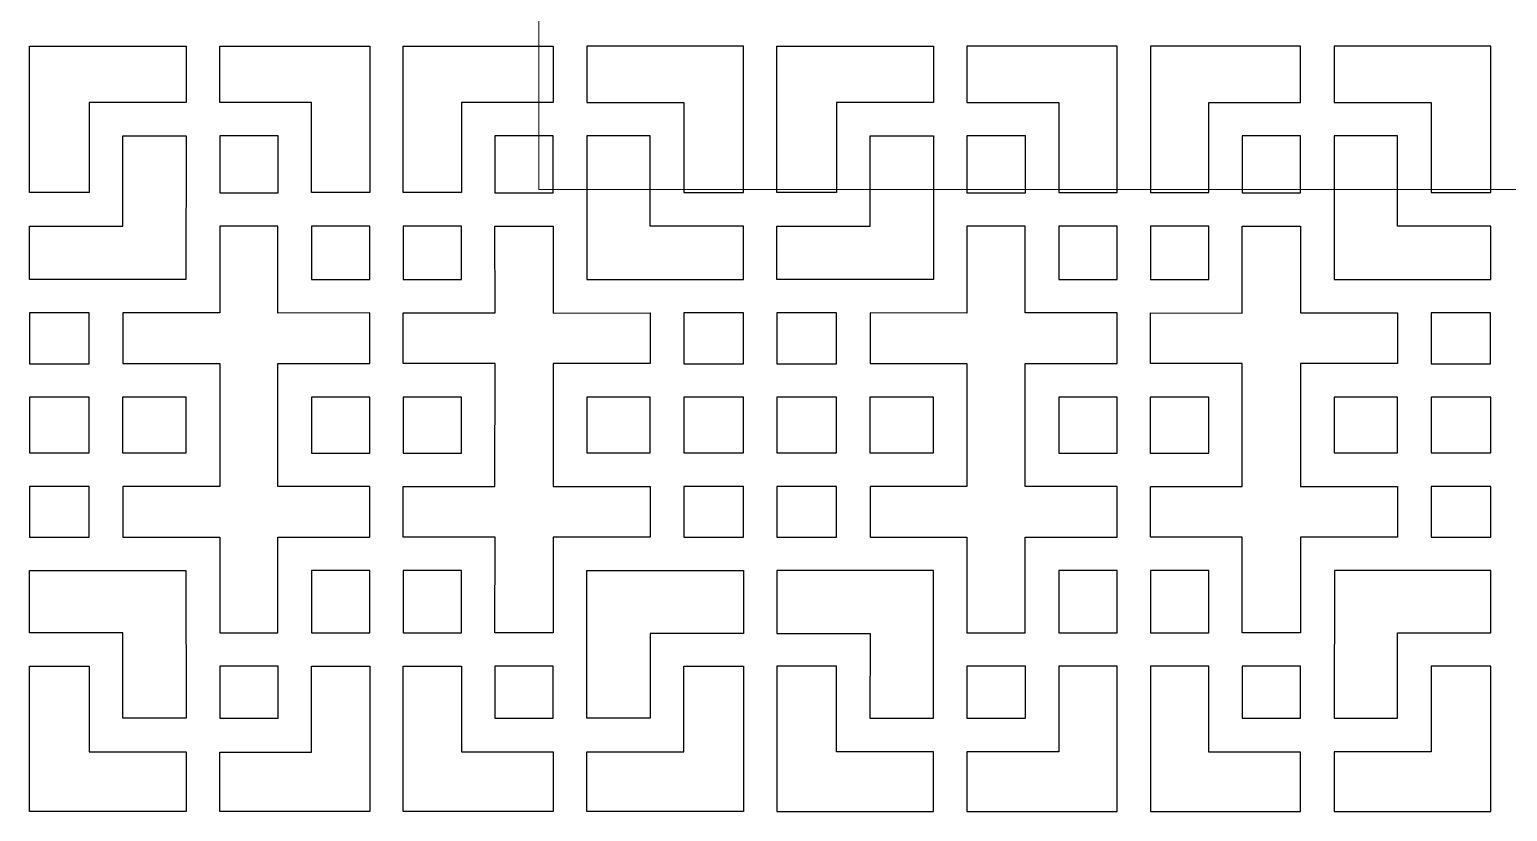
# Model space of a CAD drawing. Header units: centimetres. Extents: x -158 to 158, y -172 to 172.
# Drawn here: x -158.5 to -79.2, y -168.7 to -126.8 of the extents above; entities that cross this region are included whole.
import ezdxf

# ---------------------------------------------------------------- set-up
doc = ezdxf.new("R2010")
doc.units = ezdxf.units.CM
doc.header["$MEASUREMENT"] = 0
doc.layers.add('layer 1', color=7, linetype='Continuous')

msp = doc.modelspace()

# ---------------------------------------------------------------- linework, layer by layer
at = {"layer": 'layer 1', "color": 250, "lineweight": 9}
msp.add_lwpolyline([(-131.15161, -135.35592), (-27.25161, -135.35592), (-27.25161, 139.04408), (-131.15161, 139.04408), (-131.15161, -135.35592)], close=True, dxfattribs=at)
at = {"layer": 'layer 1', "color": 242}
for points in [[(-148.29055, -135.5239), (-145.15805, -135.5239), (-145.15805, -132.4764), (-148.29055, -132.4764), (-148.29055, -135.5239)], [(-133.51805, -135.5239), (-130.38555, -135.5239), (-130.38555, -132.4764), (-133.51805, -132.4764), (-133.51805, -135.5239)], [(-108.17599, -135.5239), (-105.04349, -135.5239), (-105.04349, -132.4764), (-108.17599, -132.4764), (-108.17599, -135.5239)], [(-93.40349, -135.5239), (-90.27099, -135.5239), (-90.27099, -132.4764), (-93.40349, -132.4764), (-93.40349, -135.5239)], [(-143.35805, -140.1814), (-140.22805, -140.1814), (-140.22805, -137.3239), (-143.35805, -137.3239), (-143.35805, -140.1814)], [(-138.44805, -140.1814), (-135.31555, -140.1814), (-135.31555, -137.3239), (-138.44805, -137.3239), (-138.44805, -140.1814)], [(-103.24599, -140.1814), (-100.11349, -140.1814), (-100.11349, -137.3239), (-103.24599, -137.3239), (-103.24599, -140.1814)], [(-98.33349, -140.1814), (-95.20349, -140.1814), (-95.20349, -137.3239), (-98.33349, -137.3239), (-98.33349, -140.1814)], [(-158.49504, -144.70304), (-155.29716, -144.70304), (-155.29716, -141.97668), (-158.49504, -141.97668), (-158.49504, -144.70304)], [(-123.38055, -144.7014), (-120.18055, -144.7014), (-120.18055, -141.97892), (-123.38055, -141.97892), (-123.38055, -144.7014)], [(-118.38099, -144.7014), (-115.18099, -144.7014), (-115.18099, -141.97892), (-118.38099, -141.97892), (-118.38099, -144.7014)], [(-158.49555, -149.4939), (-155.29555, -149.4939), (-155.29555, -146.49892), (-158.49555, -146.49892), (-158.49555, -149.4939)], [(-153.50055, -149.4939), (-150.09305, -149.4939), (-150.09305, -146.50392), (-153.50055, -146.50392), (-153.50055, -149.4939)], [(-143.35805, -149.49641), (-140.22555, -149.49641), (-140.22555, -146.49891), (-143.35805, -146.49891), (-143.35805, -149.49641)], [(-138.44805, -149.49641), (-135.31805, -149.49641), (-135.31805, -146.49891), (-138.44805, -146.49891), (-138.44805, -149.49641)], [(-128.58305, -149.4939), (-125.17555, -149.4939), (-125.17555, -146.50392), (-128.58305, -146.50392), (-128.58305, -149.4939)], [(-123.38055, -149.4939), (-120.18055, -149.4939), (-120.18055, -146.49892), (-123.38055, -146.49892), (-123.38055, -149.4939)], [(-118.38099, -149.4939), (-115.18099, -149.4939), (-115.18099, -146.49892), (-118.38099, -146.49892), (-118.38099, -149.4939)], [(-113.38599, -149.4939), (-109.97849, -149.4939), (-109.97849, -146.50392), (-113.38599, -146.50392), (-113.38599, -149.4939)], [(-103.24349, -149.49641), (-100.11349, -149.49641), (-100.11349, -146.49891), (-103.24349, -146.49891), (-103.24349, -149.49641)], [(-98.33599, -149.49641), (-95.20349, -149.49641), (-95.20349, -146.49891), (-98.33599, -146.49891), (-98.33599, -149.49641)], [(-83.26599, -149.4939), (-80.06599, -149.4939), (-80.06599, -146.49892), (-83.26599, -146.49892), (-83.26599, -149.4939)], [(-158.49555, -154.0089), (-155.29555, -154.0089), (-155.29555, -151.2939), (-158.49555, -151.2939), (-158.49555, -154.0089)], [(-123.38055, -154.0089), (-120.18055, -154.0089), (-120.18055, -151.2939), (-123.38055, -151.2939), (-123.38055, -154.0089)], [(-118.38099, -154.0089), (-115.18099, -154.0089), (-115.18099, -151.2939), (-118.38099, -151.2939), (-118.38099, -154.0089)], [(-83.26599, -154.0089), (-80.06599, -154.0089), (-80.06599, -151.2939), (-83.26599, -151.2939), (-83.26599, -154.0089)], [(-143.35805, -159.14141), (-140.22805, -159.14141), (-140.22805, -155.80891), (-143.35805, -155.80891), (-143.35805, -159.14141)], [(-138.44805, -159.14141), (-135.31805, -159.14141), (-135.31805, -155.80891), (-138.44805, -155.80891), (-138.44805, -159.14141)], [(-103.24349, -159.14141), (-100.11349, -159.14141), (-100.11349, -155.80891), (-103.24349, -155.80891), (-103.24349, -159.14141)], [(-98.33349, -159.14141), (-95.20349, -159.14141), (-95.20349, -155.80891), (-98.33349, -155.80891), (-98.33349, -159.14141)], [(-148.29055, -163.7339), (-145.15805, -163.7339), (-145.15805, -160.9439), (-148.29055, -160.9439), (-148.29055, -163.7339)], [(-133.51805, -163.7339), (-130.38555, -163.7339), (-130.38555, -160.9439), (-133.51805, -160.9439), (-133.51805, -163.7339)], [(-108.17599, -163.7339), (-105.04349, -163.7339), (-105.04349, -160.9439), (-108.17599, -160.9439), (-108.17599, -163.7339)], [(-93.40349, -163.7339), (-90.27099, -163.7339), (-90.27099, -160.9439), (-93.40349, -160.9439), (-93.40349, -163.7339)]]:
    msp.add_lwpolyline(points, close=True, dxfattribs=at)
for points, knots in [([(-158.49555, -135.5214), (-158.49555, -135.5214), (-155.29555, -135.5214), (-155.29555, -135.5214), (-155.29555, -135.5214), (-155.29555, -135.5214), (-155.29804, -130.6764), (-155.29804, -130.6764), (-155.29804, -130.6764), (-155.29804, -130.6764), (-150.09305, -130.6764), (-150.09305, -130.6764), (-150.09305, -130.6764), (-150.09305, -130.6764), (-150.09305, -127.6664), (-150.09305, -127.6664), (-150.09305, -127.6664), (-150.09305, -127.6664), (-158.49555, -127.6664), (-158.49555, -127.6664), (-158.49555, -127.6664), (-158.49555, -127.6664), (-158.49555, -135.5214), (-158.49555, -135.5214)], [0, 0, 0, 0, 0.14285714, 0.14285714, 0.14285714, 0.14285714, 0.28571429, 0.28571429, 0.28571429, 0.28571429, 0.42857143, 0.42857143, 0.42857143, 0.42857143, 0.57142857, 0.57142857, 0.57142857, 0.57142857, 0.71428571, 0.71428571, 0.71428571, 0.71428571, 1, 1, 1, 1]), ([(-143.35805, -130.6764), (-143.35805, -130.6764), (-143.35805, -135.5214), (-143.35805, -135.5214), (-143.35805, -135.5214), (-143.35805, -135.5214), (-140.22805, -135.5214), (-140.22805, -135.5214), (-140.22805, -135.5214), (-140.22805, -135.5214), (-140.22805, -127.6664), (-140.22805, -127.6664), (-140.22805, -127.6664), (-140.22805, -127.6664), (-148.29055, -127.6664), (-148.29055, -127.6664), (-148.29055, -127.6664), (-148.29055, -127.6664), (-148.29055, -130.6764), (-148.29055, -130.6764), (-148.29055, -130.6764), (-148.29055, -130.6764), (-143.35805, -130.6764), (-143.35805, -130.6764)], [0, 0, 0, 0, 0.14285714, 0.14285714, 0.14285714, 0.14285714, 0.28571429, 0.28571429, 0.28571429, 0.28571429, 0.42857143, 0.42857143, 0.42857143, 0.42857143, 0.57142857, 0.57142857, 0.57142857, 0.57142857, 0.71428571, 0.71428571, 0.71428571, 0.71428571, 1, 1, 1, 1]), ([(-138.44805, -127.6664), (-138.44805, -127.6664), (-138.44805, -135.5214), (-138.44805, -135.5214), (-138.44805, -135.5214), (-138.44805, -135.5214), (-135.31554, -135.5214), (-135.31554, -135.5214), (-135.31554, -135.5214), (-135.31554, -135.5214), (-135.31805, -130.6764), (-135.31805, -130.6764), (-135.31805, -130.6764), (-135.31805, -130.6764), (-130.38555, -130.6764), (-130.38555, -130.6764), (-130.38555, -130.6764), (-130.38555, -130.6764), (-130.38555, -127.6664), (-130.38555, -127.6664), (-130.38555, -127.6664), (-130.38555, -127.6664), (-138.44805, -127.6664), (-138.44805, -127.6664)], [0, 0, 0, 0, 0.14285714, 0.14285714, 0.14285714, 0.14285714, 0.28571429, 0.28571429, 0.28571429, 0.28571429, 0.42857143, 0.42857143, 0.42857143, 0.42857143, 0.57142857, 0.57142857, 0.57142857, 0.57142857, 0.71428571, 0.71428571, 0.71428571, 0.71428571, 1, 1, 1, 1]), ([(-120.18055, -127.6664), (-120.18055, -127.6664), (-120.18055, -135.5214), (-120.18055, -135.5214), (-120.18055, -135.5214), (-120.18055, -135.5214), (-123.38055, -135.5214), (-123.38055, -135.5214), (-123.38055, -135.5214), (-123.38055, -135.5214), (-123.37805, -130.6764), (-123.37805, -130.6764), (-123.37805, -130.6764), (-123.37805, -130.6764), (-128.58305, -130.6764), (-128.58305, -130.6764), (-128.58305, -130.6764), (-128.58305, -130.6764), (-128.58305, -127.6664), (-128.58305, -127.6664), (-128.58305, -127.6664), (-128.58305, -127.6664), (-120.18055, -127.6664), (-120.18055, -127.6664)], [0, 0, 0, 0, 0.14285714, 0.14285714, 0.14285714, 0.14285714, 0.28571429, 0.28571429, 0.28571429, 0.28571429, 0.42857143, 0.42857143, 0.42857143, 0.42857143, 0.57142857, 0.57142857, 0.57142857, 0.57142857, 0.71428571, 0.71428571, 0.71428571, 0.71428571, 1, 1, 1, 1]), ([(-118.38099, -127.6664), (-118.38099, -127.6664), (-118.38099, -135.5214), (-118.38099, -135.5214), (-118.38099, -135.5214), (-118.38099, -135.5214), (-115.18099, -135.5214), (-115.18099, -135.5214), (-115.18099, -135.5214), (-115.18099, -135.5214), (-115.18349, -130.6764), (-115.18349, -130.6764), (-115.18349, -130.6764), (-115.18349, -130.6764), (-109.97849, -130.6764), (-109.97849, -130.6764), (-109.97849, -130.6764), (-109.97849, -130.6764), (-109.97849, -127.6664), (-109.97849, -127.6664), (-109.97849, -127.6664), (-109.97849, -127.6664), (-118.38099, -127.6664), (-118.38099, -127.6664)], [0, 0, 0, 0, 0.14285714, 0.14285714, 0.14285714, 0.14285714, 0.28571429, 0.28571429, 0.28571429, 0.28571429, 0.42857143, 0.42857143, 0.42857143, 0.42857143, 0.57142857, 0.57142857, 0.57142857, 0.57142857, 0.71428571, 0.71428571, 0.71428571, 0.71428571, 1, 1, 1, 1]), ([(-100.11349, -127.6664), (-100.11349, -127.6664), (-100.11349, -135.5214), (-100.11349, -135.5214), (-100.11349, -135.5214), (-100.11349, -135.5214), (-103.246, -135.5214), (-103.246, -135.5214), (-103.246, -135.5214), (-103.246, -135.5214), (-103.24349, -130.6764), (-103.24349, -130.6764), (-103.24349, -130.6764), (-103.24349, -130.6764), (-108.17599, -130.6764), (-108.17599, -130.6764), (-108.17599, -130.6764), (-108.17599, -130.6764), (-108.17599, -127.6664), (-108.17599, -127.6664), (-108.17599, -127.6664), (-108.17599, -127.6664), (-100.11349, -127.6664), (-100.11349, -127.6664)], [0, 0, 0, 0, 0.14285714, 0.14285714, 0.14285714, 0.14285714, 0.28571429, 0.28571429, 0.28571429, 0.28571429, 0.42857143, 0.42857143, 0.42857143, 0.42857143, 0.57142857, 0.57142857, 0.57142857, 0.57142857, 0.71428571, 0.71428571, 0.71428571, 0.71428571, 1, 1, 1, 1]), ([(-95.20349, -130.6764), (-95.20349, -130.6764), (-95.20349, -135.5214), (-95.20349, -135.5214), (-95.20349, -135.5214), (-95.20349, -135.5214), (-98.33349, -135.5214), (-98.33349, -135.5214), (-98.33349, -135.5214), (-98.33349, -135.5214), (-98.33349, -127.6664), (-98.33349, -127.6664), (-98.33349, -127.6664), (-98.33349, -127.6664), (-90.27099, -127.6664), (-90.27099, -127.6664), (-90.27099, -127.6664), (-90.27099, -127.6664), (-90.27099, -130.6764), (-90.27099, -130.6764), (-90.27099, -130.6764), (-90.27099, -130.6764), (-95.20349, -130.6764), (-95.20349, -130.6764)], [0, 0, 0, 0, 0.14285714, 0.14285714, 0.14285714, 0.14285714, 0.28571429, 0.28571429, 0.28571429, 0.28571429, 0.42857143, 0.42857143, 0.42857143, 0.42857143, 0.57142857, 0.57142857, 0.57142857, 0.57142857, 0.71428571, 0.71428571, 0.71428571, 0.71428571, 1, 1, 1, 1]), ([(-80.06599, -135.5214), (-80.06599, -135.5214), (-83.26599, -135.5214), (-83.26599, -135.5214), (-83.26599, -135.5214), (-83.26599, -135.5214), (-83.2635, -130.6764), (-83.2635, -130.6764), (-83.2635, -130.6764), (-83.2635, -130.6764), (-88.46849, -130.6764), (-88.46849, -130.6764), (-88.46849, -130.6764), (-88.46849, -130.6764), (-88.46849, -127.6664), (-88.46849, -127.6664), (-88.46849, -127.6664), (-88.46849, -127.6664), (-80.06599, -127.6664), (-80.06599, -127.6664), (-80.06599, -127.6664), (-80.06599, -127.6664), (-80.06599, -135.5214), (-80.06599, -135.5214)], [0, 0, 0, 0, 0.14285714, 0.14285714, 0.14285714, 0.14285714, 0.28571429, 0.28571429, 0.28571429, 0.28571429, 0.42857143, 0.42857143, 0.42857143, 0.42857143, 0.57142857, 0.57142857, 0.57142857, 0.57142857, 0.71428571, 0.71428571, 0.71428571, 0.71428571, 1, 1, 1, 1]), ([(-153.49555, -137.3239), (-153.49555, -137.3239), (-158.49555, -137.32268), (-158.49555, -137.32268), (-158.49555, -137.32268), (-158.49555, -137.32268), (-158.49555, -140.1789), (-158.49555, -140.1789), (-158.49555, -140.1789), (-158.49555, -140.1789), (-150.09845, -140.1789), (-150.09845, -140.1789), (-150.09845, -140.1789), (-150.09845, -140.1789), (-150.09305, -132.4764), (-150.09305, -132.4764), (-150.09305, -132.4764), (-150.09305, -132.4764), (-153.49555, -132.4764), (-153.49555, -132.4764), (-153.49555, -132.4764), (-153.49555, -132.4764), (-153.49555, -137.3239), (-153.49555, -137.3239)], [0, 0, 0, 0, 0.14285714, 0.14285714, 0.14285714, 0.14285714, 0.28571429, 0.28571429, 0.28571429, 0.28571429, 0.42857143, 0.42857143, 0.42857143, 0.42857143, 0.57142857, 0.57142857, 0.57142857, 0.57142857, 0.71428571, 0.71428571, 0.71428571, 0.71428571, 1, 1, 1, 1]), ([(-125.18055, -137.3239), (-125.18055, -137.3239), (-120.18055, -137.3189), (-120.18055, -137.3189), (-120.18055, -137.3189), (-120.18055, -137.3189), (-120.18055, -140.1789), (-120.18055, -140.1789), (-120.18055, -140.1789), (-120.18055, -140.1789), (-128.58305, -140.1789), (-128.58305, -140.1789), (-128.58305, -140.1789), (-128.58305, -140.1789), (-128.58305, -132.4764), (-128.58305, -132.4764), (-128.58305, -132.4764), (-128.58305, -132.4764), (-125.18055, -132.4764), (-125.18055, -132.4764), (-125.18055, -132.4764), (-125.18055, -132.4764), (-125.18055, -137.3239), (-125.18055, -137.3239)], [0, 0, 0, 0, 0.14285714, 0.14285714, 0.14285714, 0.14285714, 0.28571429, 0.28571429, 0.28571429, 0.28571429, 0.42857143, 0.42857143, 0.42857143, 0.42857143, 0.57142857, 0.57142857, 0.57142857, 0.57142857, 0.71428571, 0.71428571, 0.71428571, 0.71428571, 1, 1, 1, 1]), ([(-113.38099, -137.3239), (-113.38099, -137.3239), (-118.38099, -137.3189), (-118.38099, -137.3189), (-118.38099, -137.3189), (-118.38099, -137.3189), (-118.38099, -140.1789), (-118.38099, -140.1789), (-118.38099, -140.1789), (-118.38099, -140.1789), (-109.97849, -140.1789), (-109.97849, -140.1789), (-109.97849, -140.1789), (-109.97849, -140.1789), (-109.97849, -132.4764), (-109.97849, -132.4764), (-109.97849, -132.4764), (-109.97849, -132.4764), (-113.38099, -132.4764), (-113.38099, -132.4764), (-113.38099, -132.4764), (-113.38099, -132.4764), (-113.38099, -137.3239), (-113.38099, -137.3239)], [0, 0, 0, 0, 0.14285714, 0.14285714, 0.14285714, 0.14285714, 0.28571429, 0.28571429, 0.28571429, 0.28571429, 0.42857143, 0.42857143, 0.42857143, 0.42857143, 0.57142857, 0.57142857, 0.57142857, 0.57142857, 0.71428571, 0.71428571, 0.71428571, 0.71428571, 1, 1, 1, 1]), ([(-85.06599, -137.3239), (-85.06599, -137.3239), (-80.06599, -137.32268), (-80.06599, -137.32268), (-80.06599, -137.32268), (-80.06599, -137.32268), (-80.06599, -140.1789), (-80.06599, -140.1789), (-80.06599, -140.1789), (-80.06599, -140.1789), (-88.46309, -140.1789), (-88.46309, -140.1789), (-88.46309, -140.1789), (-88.46309, -140.1789), (-88.46849, -132.4764), (-88.46849, -132.4764), (-88.46849, -132.4764), (-88.46849, -132.4764), (-85.06599, -132.4764), (-85.06599, -132.4764), (-85.06599, -132.4764), (-85.06599, -132.4764), (-85.06599, -137.3239), (-85.06599, -137.3239)], [0, 0, 0, 0, 0.14285714, 0.14285714, 0.14285714, 0.14285714, 0.28571429, 0.28571429, 0.28571429, 0.28571429, 0.42857143, 0.42857143, 0.42857143, 0.42857143, 0.57142857, 0.57142857, 0.57142857, 0.57142857, 0.71428571, 0.71428571, 0.71428571, 0.71428571, 1, 1, 1, 1]), ([(-148.29054, -151.2939), (-148.29054, -151.2939), (-148.29055, -144.69892), (-148.29055, -144.69892), (-148.29055, -144.69892), (-148.29055, -144.69892), (-153.49555, -144.69891), (-153.49555, -144.69891), (-153.49555, -144.69891), (-153.49555, -144.69891), (-153.49555, -141.97891), (-153.49555, -141.97891), (-153.49555, -141.97891), (-153.49555, -141.97891), (-148.29055, -141.97891), (-148.29055, -141.97891), (-148.29055, -141.97891), (-148.29055, -141.97891), (-148.29055, -137.3189), (-148.29055, -137.3189), (-148.29055, -137.3189), (-148.29055, -137.3189), (-145.16305, -137.3189), (-145.16305, -137.3189), (-145.16305, -137.3189), (-145.16305, -137.3189), (-145.16305, -141.98139), (-145.16305, -141.98139), (-145.16305, -141.98139), (-145.16305, -141.98139), (-140.22805, -141.97891), (-140.22805, -141.97891), (-140.22805, -141.97891), (-140.22805, -141.97891), (-140.22805, -144.69891), (-140.22805, -144.69891), (-140.22805, -144.69891), (-140.22805, -144.69891), (-145.16305, -144.69891), (-145.16305, -144.69891), (-145.16305, -144.69891), (-145.16305, -144.69891), (-145.16305, -151.29389), (-145.16305, -151.29389), (-145.16305, -151.29389), (-145.16305, -151.29389), (-140.22805, -151.2939), (-140.22805, -151.2939), (-140.22805, -151.2939), (-140.22805, -151.2939), (-140.22805, -154.00641), (-140.22805, -154.00641), (-140.22805, -154.00641), (-140.22805, -154.00641), (-145.16305, -154.0064), (-145.16305, -154.0064), (-145.16305, -154.0064), (-145.16305, -154.0064), (-145.16305, -159.14391), (-145.16305, -159.14391), (-145.16305, -159.14391), (-145.16305, -159.14391), (-148.29055, -159.14391), (-148.29055, -159.14391), (-148.29055, -159.14391), (-148.29055, -159.14391), (-148.29055, -154.00641), (-148.29055, -154.00641), (-148.29055, -154.00641), (-148.29055, -154.00641), (-153.49555, -154.00641), (-153.49555, -154.00641), (-153.49555, -154.00641), (-153.49555, -154.00641), (-153.49555, -151.2939), (-153.49555, -151.2939), (-153.49555, -151.2939), (-153.49555, -151.2939), (-148.29054, -151.2939), (-148.29054, -151.2939)], [0, 0, 0, 0, 0.04761905, 0.04761905, 0.04761905, 0.04761905, 0.0952381, 0.0952381, 0.0952381, 0.0952381, 0.14285714, 0.14285714, 0.14285714, 0.14285714, 0.19047619, 0.19047619, 0.19047619, 0.19047619, 0.23809524, 0.23809524, 0.23809524, 0.23809524, 0.28571429, 0.28571429, 0.28571429, 0.28571429, 0.33333333, 0.33333333, 0.33333333, 0.33333333, 0.38095238, 0.38095238, 0.38095238, 0.38095238, 0.42857143, 0.42857143, 0.42857143, 0.42857143, 0.47619048, 0.47619048, 0.47619048, 0.47619048, 0.52380952, 0.52380952, 0.52380952, 0.52380952, 0.57142857, 0.57142857, 0.57142857, 0.57142857, 0.61904762, 0.61904762, 0.61904762, 0.61904762, 0.66666667, 0.66666667, 0.66666667, 0.66666667, 0.71428571, 0.71428571, 0.71428571, 0.71428571, 0.76190476, 0.76190476, 0.76190476, 0.76190476, 0.80952381, 0.80952381, 0.80952381, 0.80952381, 0.85714286, 0.85714286, 0.85714286, 0.85714286, 0.9047619, 0.9047619, 0.9047619, 0.9047619, 1, 1, 1, 1]), ([(-133.50057, -144.69891), (-133.50057, -144.69891), (-133.51305, -151.29391), (-133.51305, -151.29391), (-133.51305, -151.29391), (-133.51305, -151.29391), (-138.44805, -151.2939), (-138.44805, -151.2939), (-138.44805, -151.2939), (-138.44805, -151.2939), (-138.44805, -154.00641), (-138.44805, -154.00641), (-138.44805, -154.00641), (-138.44805, -154.00641), (-133.50058, -154.00641), (-133.50058, -154.00641), (-133.50058, -154.00641), (-133.50058, -154.00641), (-133.51305, -159.14391), (-133.51305, -159.14391), (-133.51305, -159.14391), (-133.51305, -159.14391), (-130.38555, -159.14391), (-130.38555, -159.14391), (-130.38555, -159.14391), (-130.38555, -159.14391), (-130.38555, -154.00641), (-130.38555, -154.00641), (-130.38555, -154.00641), (-130.38555, -154.00641), (-125.18055, -154.00641), (-125.18055, -154.00641), (-125.18055, -154.00641), (-125.18055, -154.00641), (-125.18055, -151.2939), (-125.18055, -151.2939), (-125.18055, -151.2939), (-125.18055, -151.2939), (-130.38555, -151.29391), (-130.38555, -151.29391), (-130.38555, -151.29391), (-130.38555, -151.29391), (-130.38555, -144.6989), (-130.38555, -144.6989), (-130.38555, -144.6989), (-130.38555, -144.6989), (-125.18055, -144.69891), (-125.18055, -144.69891), (-125.18055, -144.69891), (-125.18055, -144.69891), (-125.18055, -141.97891), (-125.18055, -141.97891), (-125.18055, -141.97891), (-125.18055, -141.97891), (-130.38555, -141.9814), (-130.38555, -141.9814), (-130.38555, -141.9814), (-130.38555, -141.9814), (-130.38555, -137.3189), (-130.38555, -137.3189), (-130.38555, -137.3189), (-130.38555, -137.3189), (-133.51305, -137.3189), (-133.51305, -137.3189), (-133.51305, -137.3189), (-133.51305, -137.3189), (-133.50058, -141.97891), (-133.50058, -141.97891), (-133.50058, -141.97891), (-133.50058, -141.97891), (-138.44805, -141.97891), (-138.44805, -141.97891), (-138.44805, -141.97891), (-138.44805, -141.97891), (-138.44805, -144.69891), (-138.44805, -144.69891), (-138.44805, -144.69891), (-138.44805, -144.69891), (-133.50057, -144.69891), (-133.50057, -144.69891)], [0, 0, 0, 0, 0.04761905, 0.04761905, 0.04761905, 0.04761905, 0.0952381, 0.0952381, 0.0952381, 0.0952381, 0.14285714, 0.14285714, 0.14285714, 0.14285714, 0.19047619, 0.19047619, 0.19047619, 0.19047619, 0.23809524, 0.23809524, 0.23809524, 0.23809524, 0.28571429, 0.28571429, 0.28571429, 0.28571429, 0.33333333, 0.33333333, 0.33333333, 0.33333333, 0.38095238, 0.38095238, 0.38095238, 0.38095238, 0.42857143, 0.42857143, 0.42857143, 0.42857143, 0.47619048, 0.47619048, 0.47619048, 0.47619048, 0.52380952, 0.52380952, 0.52380952, 0.52380952, 0.57142857, 0.57142857, 0.57142857, 0.57142857, 0.61904762, 0.61904762, 0.61904762, 0.61904762, 0.66666667, 0.66666667, 0.66666667, 0.66666667, 0.71428571, 0.71428571, 0.71428571, 0.71428571, 0.76190476, 0.76190476, 0.76190476, 0.76190476, 0.80952381, 0.80952381, 0.80952381, 0.80952381, 0.85714286, 0.85714286, 0.85714286, 0.85714286, 0.9047619, 0.9047619, 0.9047619, 0.9047619, 1, 1, 1, 1]), ([(-105.06097, -144.69891), (-105.06097, -144.69891), (-105.04849, -151.29391), (-105.04849, -151.29391), (-105.04849, -151.29391), (-105.04849, -151.29391), (-100.11349, -151.2939), (-100.11349, -151.2939), (-100.11349, -151.2939), (-100.11349, -151.2939), (-100.11349, -154.00641), (-100.11349, -154.00641), (-100.11349, -154.00641), (-100.11349, -154.00641), (-105.06096, -154.00641), (-105.06096, -154.00641), (-105.06096, -154.00641), (-105.06096, -154.00641), (-105.04849, -159.14391), (-105.04849, -159.14391), (-105.04849, -159.14391), (-105.04849, -159.14391), (-108.17599, -159.14391), (-108.17599, -159.14391), (-108.17599, -159.14391), (-108.17599, -159.14391), (-108.17599, -154.00641), (-108.17599, -154.00641), (-108.17599, -154.00641), (-108.17599, -154.00641), (-113.38099, -154.00641), (-113.38099, -154.00641), (-113.38099, -154.00641), (-113.38099, -154.00641), (-113.38099, -151.2939), (-113.38099, -151.2939), (-113.38099, -151.2939), (-113.38099, -151.2939), (-108.17599, -151.29391), (-108.17599, -151.29391), (-108.17599, -151.29391), (-108.17599, -151.29391), (-108.17599, -144.6989), (-108.17599, -144.6989), (-108.17599, -144.6989), (-108.17599, -144.6989), (-113.38099, -144.69891), (-113.38099, -144.69891), (-113.38099, -144.69891), (-113.38099, -144.69891), (-113.38099, -141.97891), (-113.38099, -141.97891), (-113.38099, -141.97891), (-113.38099, -141.97891), (-108.17599, -141.9814), (-108.17599, -141.9814), (-108.17599, -141.9814), (-108.17599, -141.9814), (-108.17599, -137.3189), (-108.17599, -137.3189), (-108.17599, -137.3189), (-108.17599, -137.3189), (-105.04849, -137.3189), (-105.04849, -137.3189), (-105.04849, -137.3189), (-105.04849, -137.3189), (-105.06096, -141.97891), (-105.06096, -141.97891), (-105.06096, -141.97891), (-105.06096, -141.97891), (-100.11349, -141.97891), (-100.11349, -141.97891), (-100.11349, -141.97891), (-100.11349, -141.97891), (-100.11349, -144.69891), (-100.11349, -144.69891), (-100.11349, -144.69891), (-100.11349, -144.69891), (-105.06097, -144.69891), (-105.06097, -144.69891)], [0, 0, 0, 0, 0.04761905, 0.04761905, 0.04761905, 0.04761905, 0.0952381, 0.0952381, 0.0952381, 0.0952381, 0.14285714, 0.14285714, 0.14285714, 0.14285714, 0.19047619, 0.19047619, 0.19047619, 0.19047619, 0.23809524, 0.23809524, 0.23809524, 0.23809524, 0.28571429, 0.28571429, 0.28571429, 0.28571429, 0.33333333, 0.33333333, 0.33333333, 0.33333333, 0.38095238, 0.38095238, 0.38095238, 0.38095238, 0.42857143, 0.42857143, 0.42857143, 0.42857143, 0.47619048, 0.47619048, 0.47619048, 0.47619048, 0.52380952, 0.52380952, 0.52380952, 0.52380952, 0.57142857, 0.57142857, 0.57142857, 0.57142857, 0.61904762, 0.61904762, 0.61904762, 0.61904762, 0.66666667, 0.66666667, 0.66666667, 0.66666667, 0.71428571, 0.71428571, 0.71428571, 0.71428571, 0.76190476, 0.76190476, 0.76190476, 0.76190476, 0.80952381, 0.80952381, 0.80952381, 0.80952381, 0.85714286, 0.85714286, 0.85714286, 0.85714286, 0.9047619, 0.9047619, 0.9047619, 0.9047619, 1, 1, 1, 1]), ([(-90.271, -151.2939), (-90.271, -151.2939), (-90.27099, -144.69892), (-90.27099, -144.69892), (-90.27099, -144.69892), (-90.27099, -144.69892), (-85.06599, -144.69891), (-85.06599, -144.69891), (-85.06599, -144.69891), (-85.06599, -144.69891), (-85.06599, -141.97891), (-85.06599, -141.97891), (-85.06599, -141.97891), (-85.06599, -141.97891), (-90.27099, -141.97891), (-90.27099, -141.97891), (-90.27099, -141.97891), (-90.27099, -141.97891), (-90.27099, -137.3189), (-90.27099, -137.3189), (-90.27099, -137.3189), (-90.27099, -137.3189), (-93.39849, -137.3189), (-93.39849, -137.3189), (-93.39849, -137.3189), (-93.39849, -137.3189), (-93.39849, -141.98139), (-93.39849, -141.98139), (-93.39849, -141.98139), (-93.39849, -141.98139), (-98.33349, -141.97891), (-98.33349, -141.97891), (-98.33349, -141.97891), (-98.33349, -141.97891), (-98.33349, -144.69891), (-98.33349, -144.69891), (-98.33349, -144.69891), (-98.33349, -144.69891), (-93.39849, -144.69891), (-93.39849, -144.69891), (-93.39849, -144.69891), (-93.39849, -144.69891), (-93.39849, -151.29389), (-93.39849, -151.29389), (-93.39849, -151.29389), (-93.39849, -151.29389), (-98.33349, -151.2939), (-98.33349, -151.2939), (-98.33349, -151.2939), (-98.33349, -151.2939), (-98.33349, -154.00641), (-98.33349, -154.00641), (-98.33349, -154.00641), (-98.33349, -154.00641), (-93.39849, -154.0064), (-93.39849, -154.0064), (-93.39849, -154.0064), (-93.39849, -154.0064), (-93.39849, -159.14391), (-93.39849, -159.14391), (-93.39849, -159.14391), (-93.39849, -159.14391), (-90.27099, -159.14391), (-90.27099, -159.14391), (-90.27099, -159.14391), (-90.27099, -159.14391), (-90.27099, -154.00641), (-90.27099, -154.00641), (-90.27099, -154.00641), (-90.27099, -154.00641), (-85.06599, -154.00641), (-85.06599, -154.00641), (-85.06599, -154.00641), (-85.06599, -154.00641), (-85.06599, -151.2939), (-85.06599, -151.2939), (-85.06599, -151.2939), (-85.06599, -151.2939), (-90.271, -151.2939), (-90.271, -151.2939)], [0, 0, 0, 0, 0.04761905, 0.04761905, 0.04761905, 0.04761905, 0.0952381, 0.0952381, 0.0952381, 0.0952381, 0.14285714, 0.14285714, 0.14285714, 0.14285714, 0.19047619, 0.19047619, 0.19047619, 0.19047619, 0.23809524, 0.23809524, 0.23809524, 0.23809524, 0.28571429, 0.28571429, 0.28571429, 0.28571429, 0.33333333, 0.33333333, 0.33333333, 0.33333333, 0.38095238, 0.38095238, 0.38095238, 0.38095238, 0.42857143, 0.42857143, 0.42857143, 0.42857143, 0.47619048, 0.47619048, 0.47619048, 0.47619048, 0.52380952, 0.52380952, 0.52380952, 0.52380952, 0.57142857, 0.57142857, 0.57142857, 0.57142857, 0.61904762, 0.61904762, 0.61904762, 0.61904762, 0.66666667, 0.66666667, 0.66666667, 0.66666667, 0.71428571, 0.71428571, 0.71428571, 0.71428571, 0.76190476, 0.76190476, 0.76190476, 0.76190476, 0.80952381, 0.80952381, 0.80952381, 0.80952381, 0.85714286, 0.85714286, 0.85714286, 0.85714286, 0.9047619, 0.9047619, 0.9047619, 0.9047619, 1, 1, 1, 1]), ([(-80.0665, -144.70304), (-80.0665, -144.70304), (-83.26439, -144.70304), (-83.26439, -144.70304), (-83.26439, -144.70304), (-83.26439, -144.70304), (-83.26439, -141.97668), (-83.26439, -141.97668), (-83.26439, -141.97668), (-83.26439, -141.97668), (-80.0665, -141.97668), (-80.0665, -141.97668), (-80.0665, -141.97668), (-80.0665, -141.97668), (-80.0665, -144.70304), (-80.0665, -144.70304)], [0, 0, 0, 0, 0.2, 0.2, 0.2, 0.2, 0.4, 0.4, 0.4, 0.4, 0.6, 0.6, 0.6, 0.6, 1, 1, 1, 1]), ([(-85.06099, -149.4939), (-85.06099, -149.4939), (-88.46849, -149.4939), (-88.46849, -149.4939), (-88.46849, -149.4939), (-88.46849, -149.4939), (-88.46849, -146.50391), (-88.46849, -146.50391), (-88.46849, -146.50391), (-88.46849, -146.50391), (-85.06099, -146.50391), (-85.06099, -146.50391), (-85.06099, -146.50391), (-85.06099, -146.50391), (-85.06099, -149.4939), (-85.06099, -149.4939)], [0, 0, 0, 0, 0.2, 0.2, 0.2, 0.2, 0.4, 0.4, 0.4, 0.4, 0.6, 0.6, 0.6, 0.6, 1, 1, 1, 1]), ([(-150.10916, -155.80884), (-150.10916, -155.80884), (-158.49555, -155.80891), (-158.49555, -155.80891), (-158.49555, -155.80891), (-158.49555, -155.80891), (-158.49555, -159.14391), (-158.49555, -159.14391), (-158.49555, -159.14391), (-158.49555, -159.14391), (-153.49555, -159.14345), (-153.49555, -159.14345), (-153.49555, -159.14345), (-153.49555, -159.14345), (-153.49555, -163.7339), (-153.49555, -163.7339), (-153.49555, -163.7339), (-153.49555, -163.7339), (-150.09305, -163.7339), (-150.09305, -163.7339), (-150.09305, -163.7339), (-150.09305, -163.7339), (-150.10916, -155.80884), (-150.10916, -155.80884)], [0, 0, 0, 0, 0.14285714, 0.14285714, 0.14285714, 0.14285714, 0.28571429, 0.28571429, 0.28571429, 0.28571429, 0.42857143, 0.42857143, 0.42857143, 0.42857143, 0.57142857, 0.57142857, 0.57142857, 0.57142857, 0.71428571, 0.71428571, 0.71428571, 0.71428571, 1, 1, 1, 1]), ([(-128.58305, -155.80891), (-128.58305, -155.80891), (-128.58305, -163.7339), (-128.58305, -163.7339), (-128.58305, -163.7339), (-128.58305, -163.7339), (-125.17902, -163.7339), (-125.17902, -163.7339), (-125.17902, -163.7339), (-125.17902, -163.7339), (-125.18055, -159.17765), (-125.18055, -159.17765), (-125.18055, -159.17765), (-125.18055, -159.17765), (-120.18055, -159.17765), (-120.18055, -159.17765), (-120.18055, -159.17765), (-120.18055, -159.17765), (-120.18055, -155.80891), (-120.18055, -155.80891), (-120.18055, -155.80891), (-120.18055, -155.80891), (-128.58305, -155.80891), (-128.58305, -155.80891)], [0, 0, 0, 0, 0.14285714, 0.14285714, 0.14285714, 0.14285714, 0.28571429, 0.28571429, 0.28571429, 0.28571429, 0.42857143, 0.42857143, 0.42857143, 0.42857143, 0.57142857, 0.57142857, 0.57142857, 0.57142857, 0.71428571, 0.71428571, 0.71428571, 0.71428571, 1, 1, 1, 1]), ([(-109.97849, -155.80891), (-109.97849, -155.80891), (-109.97849, -163.7339), (-109.97849, -163.7339), (-109.97849, -163.7339), (-109.97849, -163.7339), (-113.38252, -163.7339), (-113.38252, -163.7339), (-113.38252, -163.7339), (-113.38252, -163.7339), (-113.38099, -159.17765), (-113.38099, -159.17765), (-113.38099, -159.17765), (-113.38099, -159.17765), (-118.38099, -159.17765), (-118.38099, -159.17765), (-118.38099, -159.17765), (-118.38099, -159.17765), (-118.38099, -155.80891), (-118.38099, -155.80891), (-118.38099, -155.80891), (-118.38099, -155.80891), (-109.97849, -155.80891), (-109.97849, -155.80891)], [0, 0, 0, 0, 0.14285714, 0.14285714, 0.14285714, 0.14285714, 0.28571429, 0.28571429, 0.28571429, 0.28571429, 0.42857143, 0.42857143, 0.42857143, 0.42857143, 0.57142857, 0.57142857, 0.57142857, 0.57142857, 0.71428571, 0.71428571, 0.71428571, 0.71428571, 1, 1, 1, 1]), ([(-88.45238, -155.80884), (-88.45238, -155.80884), (-80.06599, -155.80891), (-80.06599, -155.80891), (-80.06599, -155.80891), (-80.06599, -155.80891), (-80.06599, -159.14391), (-80.06599, -159.14391), (-80.06599, -159.14391), (-80.06599, -159.14391), (-85.06599, -159.14345), (-85.06599, -159.14345), (-85.06599, -159.14345), (-85.06599, -159.14345), (-85.06599, -163.7339), (-85.06599, -163.7339), (-85.06599, -163.7339), (-85.06599, -163.7339), (-88.46849, -163.7339), (-88.46849, -163.7339), (-88.46849, -163.7339), (-88.46849, -163.7339), (-88.45238, -155.80884), (-88.45238, -155.80884)], [0, 0, 0, 0, 0.14285714, 0.14285714, 0.14285714, 0.14285714, 0.28571429, 0.28571429, 0.28571429, 0.28571429, 0.42857143, 0.42857143, 0.42857143, 0.42857143, 0.57142857, 0.57142857, 0.57142857, 0.57142857, 0.71428571, 0.71428571, 0.71428571, 0.71428571, 1, 1, 1, 1]), ([(-155.29806, -165.5339), (-155.29806, -165.5339), (-155.29805, -160.9439), (-155.29805, -160.9439), (-155.29805, -160.9439), (-155.29805, -160.9439), (-158.49555, -160.9439), (-158.49555, -160.9439), (-158.49555, -160.9439), (-158.49555, -160.9439), (-158.49555, -168.7339), (-158.49555, -168.7339), (-158.49555, -168.7339), (-158.49555, -168.7339), (-150.09055, -168.7339), (-150.09055, -168.7339), (-150.09055, -168.7339), (-150.09055, -168.7339), (-150.09055, -165.5339), (-150.09055, -165.5339), (-150.09055, -165.5339), (-150.09055, -165.5339), (-155.29806, -165.5339), (-155.29806, -165.5339)], [0, 0, 0, 0, 0.14285714, 0.14285714, 0.14285714, 0.14285714, 0.28571429, 0.28571429, 0.28571429, 0.28571429, 0.42857143, 0.42857143, 0.42857143, 0.42857143, 0.57142857, 0.57142857, 0.57142857, 0.57142857, 0.71428571, 0.71428571, 0.71428571, 0.71428571, 1, 1, 1, 1]), ([(-143.35805, -165.55948), (-143.35805, -165.55948), (-148.29055, -165.55948), (-148.29055, -165.55948), (-148.29055, -165.55948), (-148.29055, -165.55948), (-148.29055, -168.7339), (-148.29055, -168.7339), (-148.29055, -168.7339), (-148.29055, -168.7339), (-140.23305, -168.7339), (-140.23305, -168.7339), (-140.23305, -168.7339), (-140.23305, -168.7339), (-140.23305, -160.9439), (-140.23305, -160.9439), (-140.23305, -160.9439), (-140.23305, -160.9439), (-143.35805, -160.9439), (-143.35805, -160.9439), (-143.35805, -160.9439), (-143.35805, -160.9439), (-143.35805, -165.55948), (-143.35805, -165.55948)], [0, 0, 0, 0, 0.14285714, 0.14285714, 0.14285714, 0.14285714, 0.28571429, 0.28571429, 0.28571429, 0.28571429, 0.42857143, 0.42857143, 0.42857143, 0.42857143, 0.57142857, 0.57142857, 0.57142857, 0.57142857, 0.71428571, 0.71428571, 0.71428571, 0.71428571, 1, 1, 1, 1]), ([(-130.38555, -168.7339), (-130.38555, -168.7339), (-130.38555, -165.5339), (-130.38555, -165.5339), (-130.38555, -165.5339), (-130.38555, -165.5339), (-135.31805, -165.53391), (-135.31805, -165.53391), (-135.31805, -165.53391), (-135.31805, -165.53391), (-135.31805, -160.9439), (-135.31805, -160.9439), (-135.31805, -160.9439), (-135.31805, -160.9439), (-138.44305, -160.9439), (-138.44305, -160.9439), (-138.44305, -160.9439), (-138.44305, -160.9439), (-138.44305, -168.7339), (-138.44305, -168.7339), (-138.44305, -168.7339), (-138.44305, -168.7339), (-130.38555, -168.7339), (-130.38555, -168.7339)], [0, 0, 0, 0, 0.14285714, 0.14285714, 0.14285714, 0.14285714, 0.28571429, 0.28571429, 0.28571429, 0.28571429, 0.42857143, 0.42857143, 0.42857143, 0.42857143, 0.57142857, 0.57142857, 0.57142857, 0.57142857, 0.71428571, 0.71428571, 0.71428571, 0.71428571, 1, 1, 1, 1]), ([(-120.18055, -168.7339), (-120.18055, -168.7339), (-120.18055, -160.9439), (-120.18055, -160.9439), (-120.18055, -160.9439), (-120.18055, -160.9439), (-123.37805, -160.9439), (-123.37805, -160.9439), (-123.37805, -160.9439), (-123.37805, -160.9439), (-123.37805, -165.5339), (-123.37805, -165.5339), (-123.37805, -165.5339), (-123.37805, -165.5339), (-128.58555, -165.5339), (-128.58555, -165.5339), (-128.58555, -165.5339), (-128.58555, -165.5339), (-128.58555, -168.7339), (-128.58555, -168.7339), (-128.58555, -168.7339), (-128.58555, -168.7339), (-120.18055, -168.7339), (-120.18055, -168.7339)], [0, 0, 0, 0, 0.14285714, 0.14285714, 0.14285714, 0.14285714, 0.28571429, 0.28571429, 0.28571429, 0.28571429, 0.42857143, 0.42857143, 0.42857143, 0.42857143, 0.57142857, 0.57142857, 0.57142857, 0.57142857, 0.71428571, 0.71428571, 0.71428571, 0.71428571, 1, 1, 1, 1]), ([(-118.38099, -168.7339), (-118.38099, -168.7339), (-118.38099, -160.9439), (-118.38099, -160.9439), (-118.38099, -160.9439), (-118.38099, -160.9439), (-115.18349, -160.9439), (-115.18349, -160.9439), (-115.18349, -160.9439), (-115.18349, -160.9439), (-115.18349, -165.5339), (-115.18349, -165.5339), (-115.18349, -165.5339), (-115.18349, -165.5339), (-109.97599, -165.5339), (-109.97599, -165.5339), (-109.97599, -165.5339), (-109.97599, -165.5339), (-109.97599, -168.7339), (-109.97599, -168.7339), (-109.97599, -168.7339), (-109.97599, -168.7339), (-118.38099, -168.7339), (-118.38099, -168.7339)], [0, 0, 0, 0, 0.14285714, 0.14285714, 0.14285714, 0.14285714, 0.28571429, 0.28571429, 0.28571429, 0.28571429, 0.42857143, 0.42857143, 0.42857143, 0.42857143, 0.57142857, 0.57142857, 0.57142857, 0.57142857, 0.71428571, 0.71428571, 0.71428571, 0.71428571, 1, 1, 1, 1]), ([(-108.17599, -168.7339), (-108.17599, -168.7339), (-108.17599, -165.5339), (-108.17599, -165.5339), (-108.17599, -165.5339), (-108.17599, -165.5339), (-103.24349, -165.53391), (-103.24349, -165.53391), (-103.24349, -165.53391), (-103.24349, -165.53391), (-103.24349, -160.9439), (-103.24349, -160.9439), (-103.24349, -160.9439), (-103.24349, -160.9439), (-100.11849, -160.9439), (-100.11849, -160.9439), (-100.11849, -160.9439), (-100.11849, -160.9439), (-100.11849, -168.7339), (-100.11849, -168.7339), (-100.11849, -168.7339), (-100.11849, -168.7339), (-108.17599, -168.7339), (-108.17599, -168.7339)], [0, 0, 0, 0, 0.14285714, 0.14285714, 0.14285714, 0.14285714, 0.28571429, 0.28571429, 0.28571429, 0.28571429, 0.42857143, 0.42857143, 0.42857143, 0.42857143, 0.57142857, 0.57142857, 0.57142857, 0.57142857, 0.71428571, 0.71428571, 0.71428571, 0.71428571, 1, 1, 1, 1]), ([(-95.20349, -165.55948), (-95.20349, -165.55948), (-90.27099, -165.55948), (-90.27099, -165.55948), (-90.27099, -165.55948), (-90.27099, -165.55948), (-90.27099, -168.7339), (-90.27099, -168.7339), (-90.27099, -168.7339), (-90.27099, -168.7339), (-98.32849, -168.7339), (-98.32849, -168.7339), (-98.32849, -168.7339), (-98.32849, -168.7339), (-98.32849, -160.9439), (-98.32849, -160.9439), (-98.32849, -160.9439), (-98.32849, -160.9439), (-95.20349, -160.9439), (-95.20349, -160.9439), (-95.20349, -160.9439), (-95.20349, -160.9439), (-95.20349, -165.55948), (-95.20349, -165.55948)], [0, 0, 0, 0, 0.14285714, 0.14285714, 0.14285714, 0.14285714, 0.28571429, 0.28571429, 0.28571429, 0.28571429, 0.42857143, 0.42857143, 0.42857143, 0.42857143, 0.57142857, 0.57142857, 0.57142857, 0.57142857, 0.71428571, 0.71428571, 0.71428571, 0.71428571, 1, 1, 1, 1]), ([(-83.26348, -165.5339), (-83.26348, -165.5339), (-83.26349, -160.9439), (-83.26349, -160.9439), (-83.26349, -160.9439), (-83.26349, -160.9439), (-80.06599, -160.9439), (-80.06599, -160.9439), (-80.06599, -160.9439), (-80.06599, -160.9439), (-80.06599, -168.7339), (-80.06599, -168.7339), (-80.06599, -168.7339), (-80.06599, -168.7339), (-88.47099, -168.7339), (-88.47099, -168.7339), (-88.47099, -168.7339), (-88.47099, -168.7339), (-88.47099, -165.5339), (-88.47099, -165.5339), (-88.47099, -165.5339), (-88.47099, -165.5339), (-83.26348, -165.5339), (-83.26348, -165.5339)], [0, 0, 0, 0, 0.14285714, 0.14285714, 0.14285714, 0.14285714, 0.28571429, 0.28571429, 0.28571429, 0.28571429, 0.42857143, 0.42857143, 0.42857143, 0.42857143, 0.57142857, 0.57142857, 0.57142857, 0.57142857, 0.71428571, 0.71428571, 0.71428571, 0.71428571, 1, 1, 1, 1])]:
    msp.add_open_spline(points, degree=3, knots=knots, dxfattribs=at)

doc.saveas('drawing.dxf')
